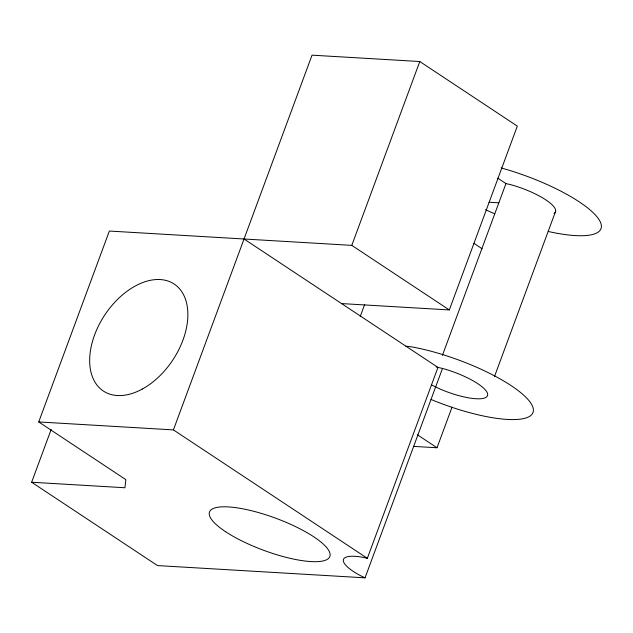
<?xml version="1.0" encoding="UTF-8"?>
<svg xmlns="http://www.w3.org/2000/svg" width="633" height="633" viewBox="0 0 633 633"><rect width="100%" height="100%" fill="white"/><g stroke="black" fill="none" stroke-linecap="round" stroke-linejoin="round"><path stroke-width="0.95" d="M38.732 421.942L109.351 231.045L351.79 245.367L449.311 309.941L517.319 126.109L419.79 61.528L312.037 55.166L173.418 429.902L38.732 421.942L125.872 479.648L124.923 487.75L31.65 482.243L51.186 429.419M351.79 245.367L419.79 61.528M360.256 316.437L364.703 304.433M436.169 367.005L442.491 368.438L365.051 577.834L360.691 575.761A39.119 10.452 20.3 0 1 362.859 557.293L367.338 558.314L437.957 367.409L244.037 238.997M442.396 355.398L505.957 183.578L497.736 178.134M413.412 446.376L437.007 447.768L452.049 407.122M494.492 376.516L555.663 211.153M488.969 202.236L498.772 202.813M365.051 577.834L157.49 565.578L31.65 482.243M341.559 303.579L449.311 309.941M405.895 346.18L411.98 346.939A87.623 23.413 20.3 0 1 532.764 406.877A87.623 23.413 20.3 0 1 431.065 399.486M505.957 183.578L510.491 184.607A39.119 10.452 20.3 0 1 554.081 213.471M431.31 384.856L440.07 389.034A39.119 10.452 20.3 0 0 487.663 394.992A39.119 10.452 20.3 0 0 442.491 368.438M473.911 243.341L482.093 248.761M417.369 434.76L437.007 447.768M173.418 429.902L367.338 558.314M501.075 167.943A87.623 23.413 20.3 0 1 597.932 218.037A87.623 23.413 20.3 0 1 548.297 231.48M494.753 213.827A87.623 23.413 20.3 0 1 485.551 209.665M142.283 389.058A64.155 40.797 -56.5 0 0 179.432 288.632A64.155 40.797 -56.5 0 0 94.594 334.928A64.155 40.797 -56.5 0 0 142.283 389.058M225.49 531.641A64.155 17.146 20.3 0 0 327.498 559.224A64.155 17.146 20.3 0 0 256.009 511.883A64.155 17.146 20.3 0 0 225.49 531.641"/></g></svg>
